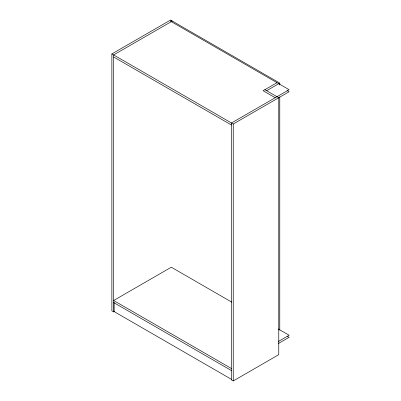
<?xml version="1.0" encoding="UTF-8"?>
<svg xmlns="http://www.w3.org/2000/svg" width="401" height="401" viewBox="0 0 401 401"><rect width="100%" height="100%" fill="white"/><g stroke="black" fill="none" stroke-linecap="round" stroke-linejoin="round"><path stroke-width="0.6" d="M114.716 311.271L113.638 311.893L111.869 310.875L111.869 53.919L170.535 20.05L279.773 83.117L279.773 84.997M171.392 20.546L170.385 21.133L289.131 89.689L231.477 122.977L231.477 379.927L233.247 380.95L278.765 354.669L278.765 97.458M172.305 21.073L113.638 54.942L113.638 311.893M276.996 82.681L263.086 90.711L275.221 97.719M266.625 90.711L279.773 83.117M111.869 53.919L233.247 123.999L289.131 91.734L286.971 90.486M278.354 341.477L289.131 335.256L278.319 329.01M278.354 343.522L289.131 337.296L287.512 336.364M264.855 89.689L278.765 97.719M113.638 56.987L231.477 125.022M231.833 302.174L171.292 267.221L113.638 300.509L231.477 368.539M113.638 302.549L231.477 370.584M231.442 379.326L114.145 311.602L114.145 302.259M279.773 96.872L279.773 330.068M233.247 123.999L233.247 380.95"/></g></svg>
